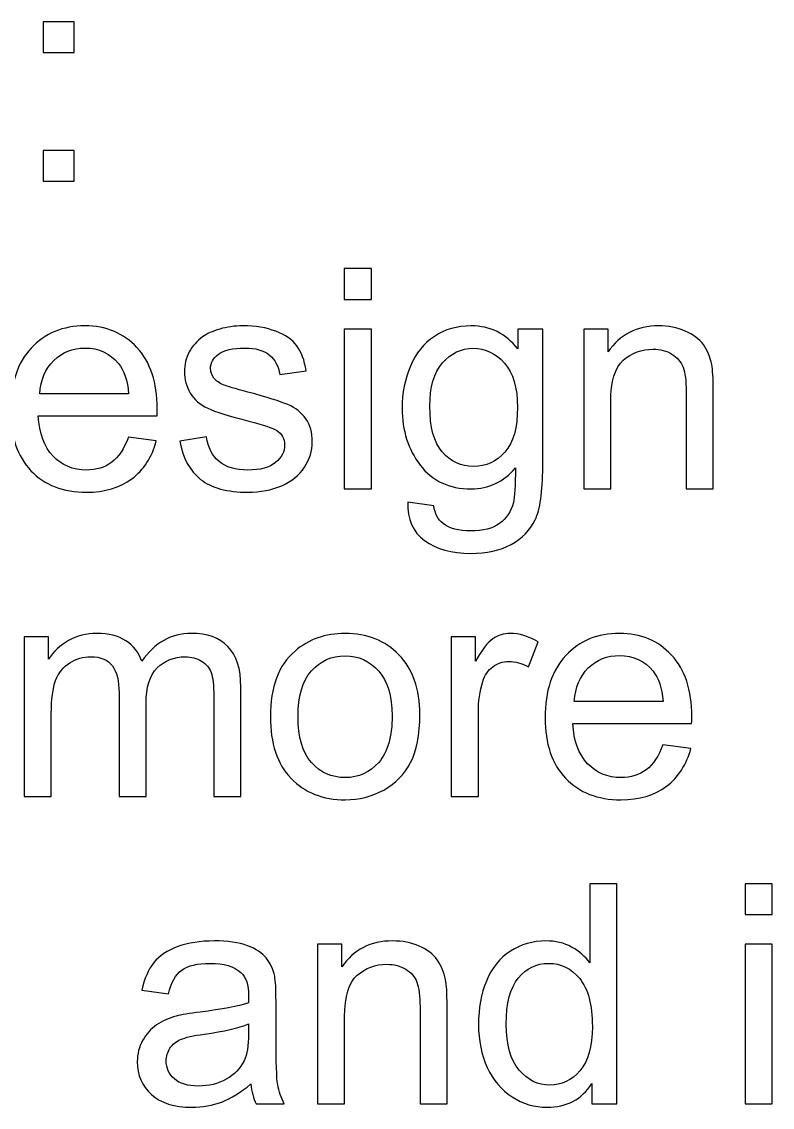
# Model space of a CAD drawing. Header units: centimetres. Extents: x -30.6 to 14.2, y -21.2 to 7.4.
# Drawn here: x -28.149 to -27.245, y 1.276 to 2.584 of the extents above; entities that cross this region are included whole.
import ezdxf

# ---------------------------------------------------------------- set-up
doc = ezdxf.new("R2010")
doc.units = ezdxf.units.CM
doc.header["$MEASUREMENT"] = 0
doc.layers.add('Layer 1', color=7, linetype='Continuous')

msp = doc.modelspace()

# ---------------------------------------------------------------- linework, layer by layer
at = {"layer": 'Layer 1'}
for points, knots in [([(-28.1232, 2.5469), (-28.1232, 2.5469), (-28.1232, 2.58394), (-28.1232, 2.58394), (-28.1232, 2.58394), (-28.1232, 2.58394), (-28.08616, 2.58394), (-28.08616, 2.58394), (-28.08616, 2.58394), (-28.08616, 2.58394), (-28.08616, 2.5469), (-28.08616, 2.5469), (-28.08616, 2.5469), (-28.08616, 2.5469), (-28.1232, 2.5469), (-28.1232, 2.5469)], [0, 0, 0, 0, 0.2, 0.2, 0.2, 0.2, 0.4, 0.4, 0.4, 0.4, 0.6, 0.6, 0.6, 0.6, 1, 1, 1, 1]), ([(-28.1232, 2.39169), (-28.1232, 2.39169), (-28.1232, 2.42873), (-28.1232, 2.42873), (-28.1232, 2.42873), (-28.1232, 2.42873), (-28.08616, 2.42873), (-28.08616, 2.42873), (-28.08616, 2.42873), (-28.08616, 2.42873), (-28.08616, 2.39169), (-28.08616, 2.39169), (-28.08616, 2.39169), (-28.08616, 2.39169), (-28.1232, 2.39169), (-28.1232, 2.39169)], [0, 0, 0, 0, 0.2, 0.2, 0.2, 0.2, 0.4, 0.4, 0.4, 0.4, 0.6, 0.6, 0.6, 0.6, 1, 1, 1, 1]), ([(-27.76063, 2.24945), (-27.76063, 2.24945), (-27.76063, 2.28649), (-27.76063, 2.28649), (-27.76063, 2.28649), (-27.76063, 2.28649), (-27.72804, 2.28649), (-27.72804, 2.28649), (-27.72804, 2.28649), (-27.72804, 2.28649), (-27.72804, 2.24945), (-27.72804, 2.24945), (-27.72804, 2.24945), (-27.72804, 2.24945), (-27.76063, 2.24945), (-27.76063, 2.24945)], [0, 0, 0, 0, 0.2, 0.2, 0.2, 0.2, 0.4, 0.4, 0.4, 0.4, 0.6, 0.6, 0.6, 0.6, 1, 1, 1, 1]), ([(-28.02073, 2.0835), (-28.02073, 2.0835), (-27.98703, 2.07906), (-27.98703, 2.07906), (-27.98703, 2.07906), (-27.99227, 2.05948), (-28.00209, 2.04424), (-28.01641, 2.03343), (-28.01641, 2.03343), (-28.03073, 2.02263), (-28.04901, 2.0172), (-28.0713, 2.0172), (-28.0713, 2.0172), (-28.09932, 2.0172), (-28.12155, 2.02584), (-28.13797, 2.04312), (-28.13797, 2.04312), (-28.15439, 2.06035), (-28.1626, 2.08461), (-28.1626, 2.11579), (-28.1626, 2.11579), (-28.1626, 2.14802), (-28.15433, 2.17308), (-28.13772, 2.19086), (-28.13772, 2.19086), (-28.12112, 2.2087), (-28.09957, 2.21759), (-28.07309, 2.21759), (-28.07309, 2.21759), (-28.04747, 2.21759), (-28.02654, 2.20889), (-28.0103, 2.19142), (-28.0103, 2.19142), (-27.99406, 2.17394), (-27.98591, 2.14937), (-27.98591, 2.1177), (-27.98591, 2.1177), (-27.98591, 2.11579), (-27.98598, 2.11289), (-27.9861, 2.10906), (-27.9861, 2.10906), (-27.9861, 2.10906), (-28.12927, 2.10906), (-28.12927, 2.10906), (-28.12927, 2.10906), (-28.12803, 2.08801), (-28.12211, 2.07183), (-28.11136, 2.06066), (-28.11136, 2.06066), (-28.10068, 2.04948), (-28.08729, 2.04387), (-28.0713, 2.04387), (-28.0713, 2.04387), (-28.05938, 2.04387), (-28.04919, 2.04701), (-28.0408, 2.05331), (-28.0408, 2.05331), (-28.03234, 2.05961), (-28.02567, 2.06967), (-28.02073, 2.0835)], [0, 0, 0, 0, 0.0625, 0.0625, 0.0625, 0.0625, 0.125, 0.125, 0.125, 0.125, 0.1875, 0.1875, 0.1875, 0.1875, 0.25, 0.25, 0.25, 0.25, 0.3125, 0.3125, 0.3125, 0.3125, 0.375, 0.375, 0.375, 0.375, 0.4375, 0.4375, 0.4375, 0.4375, 0.5, 0.5, 0.5, 0.5, 0.5625, 0.5625, 0.5625, 0.5625, 0.625, 0.625, 0.625, 0.625, 0.6875, 0.6875, 0.6875, 0.6875, 0.75, 0.75, 0.75, 0.75, 0.8125, 0.8125, 0.8125, 0.8125, 0.875, 0.875, 0.875, 0.875, 1, 1, 1, 1]), ([(-27.95881, 2.07869), (-27.95881, 2.07869), (-27.92658, 2.08387), (-27.92658, 2.08387), (-27.92658, 2.08387), (-27.92479, 2.07097), (-27.91973, 2.06109), (-27.91145, 2.05418), (-27.91145, 2.05418), (-27.90318, 2.04732), (-27.89158, 2.04387), (-27.87676, 2.04387), (-27.87676, 2.04387), (-27.86176, 2.04387), (-27.85064, 2.04689), (-27.84336, 2.053), (-27.84336, 2.053), (-27.83614, 2.05905), (-27.83249, 2.06621), (-27.83249, 2.07443), (-27.83249, 2.07443), (-27.83249, 2.08177), (-27.83577, 2.08758), (-27.84225, 2.09177), (-27.84225, 2.09177), (-27.84682, 2.09467), (-27.85793, 2.09832), (-27.87559, 2.10282), (-27.87559, 2.10282), (-27.89942, 2.10881), (-27.9159, 2.114), (-27.92516, 2.11838), (-27.92516, 2.11838), (-27.93436, 2.12283), (-27.94134, 2.12888), (-27.94609, 2.13666), (-27.94609, 2.13666), (-27.95084, 2.14437), (-27.95325, 2.15295), (-27.95325, 2.16234), (-27.95325, 2.16234), (-27.95325, 2.17092), (-27.95128, 2.17882), (-27.94739, 2.18611), (-27.94739, 2.18611), (-27.94343, 2.19339), (-27.93813, 2.19944), (-27.9314, 2.20426), (-27.9314, 2.20426), (-27.92633, 2.20796), (-27.91942, 2.21111), (-27.91071, 2.2137), (-27.91071, 2.2137), (-27.90195, 2.2163), (-27.89263, 2.21759), (-27.88262, 2.21759), (-27.88262, 2.21759), (-27.86756, 2.21759), (-27.85435, 2.21543), (-27.84299, 2.21105), (-27.84299, 2.21105), (-27.83157, 2.20673), (-27.82317, 2.2008), (-27.81774, 2.19339), (-27.81774, 2.19339), (-27.81237, 2.18592), (-27.8086, 2.17598), (-27.80656, 2.16351), (-27.80656, 2.16351), (-27.80656, 2.16351), (-27.83842, 2.15907), (-27.83842, 2.15907), (-27.83842, 2.15907), (-27.83984, 2.16907), (-27.84404, 2.17691), (-27.85095, 2.18253), (-27.85095, 2.18253), (-27.85787, 2.18814), (-27.86762, 2.19092), (-27.88028, 2.19092), (-27.88028, 2.19092), (-27.89516, 2.19092), (-27.90584, 2.18845), (-27.9122, 2.18351), (-27.9122, 2.18351), (-27.91855, 2.17858), (-27.92176, 2.17277), (-27.92176, 2.16617), (-27.92176, 2.16617), (-27.92176, 2.16197), (-27.92047, 2.15814), (-27.91781, 2.15474), (-27.91781, 2.15474), (-27.91516, 2.15129), (-27.91102, 2.14839), (-27.90534, 2.1461), (-27.90534, 2.1461), (-27.90207, 2.14487), (-27.89256, 2.14209), (-27.87664, 2.13777), (-27.87664, 2.13777), (-27.85367, 2.13166), (-27.83762, 2.12659), (-27.82848, 2.1227), (-27.82848, 2.1227), (-27.81934, 2.11881), (-27.81218, 2.11307), (-27.807, 2.10566), (-27.807, 2.10566), (-27.80175, 2.09819), (-27.79916, 2.08893), (-27.79916, 2.07782), (-27.79916, 2.07782), (-27.79916, 2.06702), (-27.8023, 2.05683), (-27.80866, 2.04726), (-27.80866, 2.04726), (-27.81502, 2.03769), (-27.82416, 2.03028), (-27.83607, 2.02504), (-27.83607, 2.02504), (-27.84805, 2.01979), (-27.86157, 2.0172), (-27.87664, 2.0172), (-27.87664, 2.0172), (-27.90158, 2.0172), (-27.92065, 2.02238), (-27.93374, 2.03269), (-27.93374, 2.03269), (-27.94683, 2.04306), (-27.95516, 2.05837), (-27.95881, 2.07869)], [0, 0, 0, 0, 0.0294118, 0.0294118, 0.0294118, 0.0294118, 0.0588235, 0.0588235, 0.0588235, 0.0588235, 0.0882353, 0.0882353, 0.0882353, 0.0882353, 0.1176471, 0.1176471, 0.1176471, 0.1176471, 0.1470588, 0.1470588, 0.1470588, 0.1470588, 0.1764706, 0.1764706, 0.1764706, 0.1764706, 0.2058824, 0.2058824, 0.2058824, 0.2058824, 0.2352941, 0.2352941, 0.2352941, 0.2352941, 0.2647059, 0.2647059, 0.2647059, 0.2647059, 0.2941176, 0.2941176, 0.2941176, 0.2941176, 0.3235294, 0.3235294, 0.3235294, 0.3235294, 0.3529412, 0.3529412, 0.3529412, 0.3529412, 0.3823529, 0.3823529, 0.3823529, 0.3823529, 0.4117647, 0.4117647, 0.4117647, 0.4117647, 0.4411765, 0.4411765, 0.4411765, 0.4411765, 0.4705882, 0.4705882, 0.4705882, 0.4705882, 0.5, 0.5, 0.5, 0.5, 0.5294118, 0.5294118, 0.5294118, 0.5294118, 0.5588235, 0.5588235, 0.5588235, 0.5588235, 0.5882353, 0.5882353, 0.5882353, 0.5882353, 0.6176471, 0.6176471, 0.6176471, 0.6176471, 0.6470588, 0.6470588, 0.6470588, 0.6470588, 0.6764706, 0.6764706, 0.6764706, 0.6764706, 0.7058824, 0.7058824, 0.7058824, 0.7058824, 0.7352941, 0.7352941, 0.7352941, 0.7352941, 0.7647059, 0.7647059, 0.7647059, 0.7647059, 0.7941176, 0.7941176, 0.7941176, 0.7941176, 0.8235294, 0.8235294, 0.8235294, 0.8235294, 0.8529412, 0.8529412, 0.8529412, 0.8529412, 0.8823529, 0.8823529, 0.8823529, 0.8823529, 0.9117647, 0.9117647, 0.9117647, 0.9117647, 0.9411765, 0.9411765, 0.9411765, 0.9411765, 1, 1, 1, 1]), ([(-27.76063, 2.02127), (-27.76063, 2.02127), (-27.76063, 2.21352), (-27.76063, 2.21352), (-27.76063, 2.21352), (-27.76063, 2.21352), (-27.72804, 2.21352), (-27.72804, 2.21352), (-27.72804, 2.21352), (-27.72804, 2.21352), (-27.72804, 2.02127), (-27.72804, 2.02127), (-27.72804, 2.02127), (-27.72804, 2.02127), (-27.76063, 2.02127), (-27.76063, 2.02127)], [0, 0, 0, 0, 0.2, 0.2, 0.2, 0.2, 0.4, 0.4, 0.4, 0.4, 0.6, 0.6, 0.6, 0.6, 1, 1, 1, 1]), ([(-27.68433, 2.00534), (-27.68433, 2.00534), (-27.65285, 2.0009), (-27.65285, 2.0009), (-27.65285, 2.0009), (-27.65155, 1.99114), (-27.64784, 1.98404), (-27.64179, 1.97954), (-27.64179, 1.97954), (-27.63371, 1.97355), (-27.62266, 1.97052), (-27.60864, 1.97052), (-27.60864, 1.97052), (-27.59358, 1.97052), (-27.58191, 1.97355), (-27.5737, 1.97954), (-27.5737, 1.97954), (-27.56549, 1.98552), (-27.55993, 1.99398), (-27.55703, 2.00479), (-27.55703, 2.00479), (-27.55536, 2.01139), (-27.55456, 2.02528), (-27.55468, 2.04646), (-27.55468, 2.04646), (-27.56894, 2.02967), (-27.58666, 2.02127), (-27.6079, 2.02127), (-27.6079, 2.02127), (-27.63432, 2.02127), (-27.65482, 2.03078), (-27.66927, 2.04985), (-27.66927, 2.04985), (-27.68378, 2.06887), (-27.691, 2.09171), (-27.691, 2.11832), (-27.691, 2.11832), (-27.691, 2.13666), (-27.68766, 2.15357), (-27.68106, 2.16907), (-27.68106, 2.16907), (-27.67445, 2.18456), (-27.66482, 2.19648), (-27.65223, 2.20494), (-27.65223, 2.20494), (-27.63963, 2.21339), (-27.62482, 2.21759), (-27.60778, 2.21759), (-27.60778, 2.21759), (-27.58512, 2.21759), (-27.56641, 2.20833), (-27.55172, 2.18981), (-27.55172, 2.18981), (-27.55172, 2.18981), (-27.55172, 2.21352), (-27.55172, 2.21352), (-27.55172, 2.21352), (-27.55172, 2.21352), (-27.52172, 2.21352), (-27.52172, 2.21352), (-27.52172, 2.21352), (-27.52172, 2.21352), (-27.52172, 2.04751), (-27.52172, 2.04751), (-27.52172, 2.04751), (-27.52172, 2.01757), (-27.52474, 1.99639), (-27.53085, 1.98392), (-27.53085, 1.98392), (-27.5369, 1.97145), (-27.5466, 1.96157), (-27.55975, 1.95435), (-27.55975, 1.95435), (-27.57296, 1.94712), (-27.58919, 1.94348), (-27.60846, 1.94348), (-27.60846, 1.94348), (-27.63136, 1.94348), (-27.64982, 1.94861), (-27.6639, 1.95892), (-27.6639, 1.95892), (-27.67803, 1.96916), (-27.68482, 1.98466), (-27.68433, 2.00534)], [0, 0, 0, 0, 0.0454545, 0.0454545, 0.0454545, 0.0454545, 0.0909091, 0.0909091, 0.0909091, 0.0909091, 0.1363636, 0.1363636, 0.1363636, 0.1363636, 0.1818182, 0.1818182, 0.1818182, 0.1818182, 0.2272727, 0.2272727, 0.2272727, 0.2272727, 0.2727273, 0.2727273, 0.2727273, 0.2727273, 0.3181818, 0.3181818, 0.3181818, 0.3181818, 0.3636364, 0.3636364, 0.3636364, 0.3636364, 0.4090909, 0.4090909, 0.4090909, 0.4090909, 0.4545455, 0.4545455, 0.4545455, 0.4545455, 0.5, 0.5, 0.5, 0.5, 0.5454545, 0.5454545, 0.5454545, 0.5454545, 0.5909091, 0.5909091, 0.5909091, 0.5909091, 0.6363636, 0.6363636, 0.6363636, 0.6363636, 0.6818182, 0.6818182, 0.6818182, 0.6818182, 0.7272727, 0.7272727, 0.7272727, 0.7272727, 0.7727273, 0.7727273, 0.7727273, 0.7727273, 0.8181818, 0.8181818, 0.8181818, 0.8181818, 0.8636364, 0.8636364, 0.8636364, 0.8636364, 0.9090909, 0.9090909, 0.9090909, 0.9090909, 1, 1, 1, 1]), ([(-27.47232, 2.02127), (-27.47232, 2.02127), (-27.47232, 2.21352), (-27.47232, 2.21352), (-27.47232, 2.21352), (-27.47232, 2.21352), (-27.44306, 2.21352), (-27.44306, 2.21352), (-27.44306, 2.21352), (-27.44306, 2.21352), (-27.44306, 2.18623), (-27.44306, 2.18623), (-27.44306, 2.18623), (-27.42898, 2.20716), (-27.40861, 2.21759), (-27.382, 2.21759), (-27.382, 2.21759), (-27.3704, 2.21759), (-27.35978, 2.21549), (-27.35008, 2.21136), (-27.35008, 2.21136), (-27.34039, 2.20722), (-27.33311, 2.20173), (-27.32829, 2.195), (-27.32829, 2.195), (-27.32348, 2.18827), (-27.32008, 2.18024), (-27.31817, 2.17098), (-27.31817, 2.17098), (-27.31699, 2.16493), (-27.31638, 2.15437), (-27.31638, 2.13931), (-27.31638, 2.13931), (-27.31638, 2.13931), (-27.31638, 2.02127), (-27.31638, 2.02127), (-27.31638, 2.02127), (-27.31638, 2.02127), (-27.34897, 2.02127), (-27.34897, 2.02127), (-27.34897, 2.02127), (-27.34897, 2.02127), (-27.34897, 2.13808), (-27.34897, 2.13808), (-27.34897, 2.13808), (-27.34897, 2.15135), (-27.35021, 2.16129), (-27.35274, 2.16783), (-27.35274, 2.16783), (-27.35527, 2.17438), (-27.35978, 2.17962), (-27.3662, 2.18358), (-27.3662, 2.18358), (-27.37262, 2.18747), (-27.38021, 2.18944), (-27.38885, 2.18944), (-27.38885, 2.18944), (-27.40268, 2.18944), (-27.4146, 2.18506), (-27.42466, 2.17623), (-27.42466, 2.17623), (-27.43472, 2.16746), (-27.43973, 2.15073), (-27.43973, 2.12616), (-27.43973, 2.12616), (-27.43973, 2.12616), (-27.43973, 2.02127), (-27.43973, 2.02127), (-27.43973, 2.02127), (-27.43973, 2.02127), (-27.47232, 2.02127), (-27.47232, 2.02127)], [0, 0, 0, 0, 0.0526316, 0.0526316, 0.0526316, 0.0526316, 0.1052632, 0.1052632, 0.1052632, 0.1052632, 0.1578947, 0.1578947, 0.1578947, 0.1578947, 0.2105263, 0.2105263, 0.2105263, 0.2105263, 0.2631579, 0.2631579, 0.2631579, 0.2631579, 0.3157895, 0.3157895, 0.3157895, 0.3157895, 0.3684211, 0.3684211, 0.3684211, 0.3684211, 0.4210526, 0.4210526, 0.4210526, 0.4210526, 0.4736842, 0.4736842, 0.4736842, 0.4736842, 0.5263158, 0.5263158, 0.5263158, 0.5263158, 0.5789474, 0.5789474, 0.5789474, 0.5789474, 0.6315789, 0.6315789, 0.6315789, 0.6315789, 0.6842105, 0.6842105, 0.6842105, 0.6842105, 0.7368421, 0.7368421, 0.7368421, 0.7368421, 0.7894737, 0.7894737, 0.7894737, 0.7894737, 0.8421053, 0.8421053, 0.8421053, 0.8421053, 0.8947368, 0.8947368, 0.8947368, 0.8947368, 1, 1, 1, 1]), ([(-28.12741, 2.13573), (-28.12741, 2.13573), (-28.02036, 2.13573), (-28.02036, 2.13573), (-28.02036, 2.13573), (-28.02178, 2.1519), (-28.02592, 2.16401), (-28.03265, 2.17209), (-28.03265, 2.17209), (-28.04296, 2.18463), (-28.05642, 2.19092), (-28.0729, 2.19092), (-28.0729, 2.19092), (-28.08784, 2.19092), (-28.10037, 2.18592), (-28.11056, 2.17592), (-28.11056, 2.17592), (-28.12069, 2.16592), (-28.1263, 2.15252), (-28.12741, 2.13573)], [0, 0, 0, 0, 0.1666667, 0.1666667, 0.1666667, 0.1666667, 0.3333333, 0.3333333, 0.3333333, 0.3333333, 0.5, 0.5, 0.5, 0.5, 0.6666667, 0.6666667, 0.6666667, 0.6666667, 1, 1, 1, 1]), ([(-27.65766, 2.12067), (-27.65766, 2.09554), (-27.65266, 2.0772), (-27.64266, 2.06566), (-27.64266, 2.06566), (-27.6326, 2.05411), (-27.62006, 2.04831), (-27.605, 2.04831), (-27.605, 2.04831), (-27.59, 2.04831), (-27.57746, 2.05405), (-27.56728, 2.06554), (-27.56728, 2.06554), (-27.55715, 2.07702), (-27.55209, 2.09505), (-27.55209, 2.11962), (-27.55209, 2.11962), (-27.55209, 2.14308), (-27.55734, 2.16079), (-27.56777, 2.17271), (-27.56777, 2.17271), (-27.57821, 2.18463), (-27.5908, 2.19055), (-27.60549, 2.19055), (-27.60549, 2.19055), (-27.62, 2.19055), (-27.63229, 2.18469), (-27.64247, 2.17296), (-27.64247, 2.17296), (-27.6526, 2.16123), (-27.65766, 2.14382), (-27.65766, 2.12067)], [0, 0, 0, 0, 0.1111111, 0.1111111, 0.1111111, 0.1111111, 0.2222222, 0.2222222, 0.2222222, 0.2222222, 0.3333333, 0.3333333, 0.3333333, 0.3333333, 0.4444444, 0.4444444, 0.4444444, 0.4444444, 0.5555556, 0.5555556, 0.5555556, 0.5555556, 0.6666667, 0.6666667, 0.6666667, 0.6666667, 0.7777778, 0.7777778, 0.7777778, 0.7777778, 1, 1, 1, 1]), ([(-28.14605, 1.65085), (-28.14605, 1.65085), (-28.14605, 1.8431), (-28.14605, 1.8431), (-28.14605, 1.8431), (-28.14605, 1.8431), (-28.11679, 1.8431), (-28.11679, 1.8431), (-28.11679, 1.8431), (-28.11679, 1.8431), (-28.11679, 1.81593), (-28.11679, 1.81593), (-28.11679, 1.81593), (-28.1108, 1.82532), (-28.10277, 1.83291), (-28.09277, 1.83859), (-28.09277, 1.83859), (-28.08277, 1.84433), (-28.07141, 1.84717), (-28.05863, 1.84717), (-28.05863, 1.84717), (-28.04443, 1.84717), (-28.03277, 1.84421), (-28.02369, 1.83834), (-28.02369, 1.83834), (-28.01461, 1.83242), (-28.00819, 1.82421), (-28.00449, 1.81359), (-28.00449, 1.81359), (-27.98918, 1.836), (-27.96936, 1.84717), (-27.94491, 1.84717), (-27.94491, 1.84717), (-27.92578, 1.84717), (-27.91102, 1.84192), (-27.90077, 1.83137), (-27.90077, 1.83137), (-27.89046, 1.82081), (-27.88528, 1.80457), (-27.88528, 1.78266), (-27.88528, 1.78266), (-27.88528, 1.78266), (-27.88528, 1.65085), (-27.88528, 1.65085), (-27.88528, 1.65085), (-27.88528, 1.65085), (-27.91787, 1.65085), (-27.91787, 1.65085), (-27.91787, 1.65085), (-27.91787, 1.65085), (-27.91787, 1.77185), (-27.91787, 1.77185), (-27.91787, 1.77185), (-27.91787, 1.78482), (-27.91898, 1.7942), (-27.92108, 1.79994), (-27.92108, 1.79994), (-27.92318, 1.80569), (-27.92701, 1.81025), (-27.93263, 1.81377), (-27.93263, 1.81377), (-27.93818, 1.81729), (-27.94473, 1.81902), (-27.9522, 1.81902), (-27.9522, 1.81902), (-27.96578, 1.81902), (-27.97702, 1.81451), (-27.98597, 1.80556), (-27.98597, 1.80556), (-27.99492, 1.79655), (-27.99937, 1.78216), (-27.99937, 1.76241), (-27.99937, 1.76241), (-27.99937, 1.76241), (-27.99937, 1.65085), (-27.99937, 1.65085), (-27.99937, 1.65085), (-27.99937, 1.65085), (-28.03196, 1.65085), (-28.03196, 1.65085), (-28.03196, 1.65085), (-28.03196, 1.65085), (-28.03196, 1.77562), (-28.03196, 1.77562), (-28.03196, 1.77562), (-28.03196, 1.79007), (-28.03462, 1.80093), (-28.03993, 1.80816), (-28.03993, 1.80816), (-28.04524, 1.81538), (-28.05394, 1.81902), (-28.06598, 1.81902), (-28.06598, 1.81902), (-28.07512, 1.81902), (-28.08357, 1.81661), (-28.09135, 1.8118), (-28.09135, 1.8118), (-28.09913, 1.80698), (-28.10475, 1.79994), (-28.10827, 1.79062), (-28.10827, 1.79062), (-28.11173, 1.78136), (-28.11346, 1.76796), (-28.11346, 1.75049), (-28.11346, 1.75049), (-28.11346, 1.75049), (-28.11346, 1.65085), (-28.11346, 1.65085), (-28.11346, 1.65085), (-28.11346, 1.65085), (-28.14605, 1.65085), (-28.14605, 1.65085)], [0, 0, 0, 0, 0.0344828, 0.0344828, 0.0344828, 0.0344828, 0.0689655, 0.0689655, 0.0689655, 0.0689655, 0.1034483, 0.1034483, 0.1034483, 0.1034483, 0.137931, 0.137931, 0.137931, 0.137931, 0.1724138, 0.1724138, 0.1724138, 0.1724138, 0.2068966, 0.2068966, 0.2068966, 0.2068966, 0.2413793, 0.2413793, 0.2413793, 0.2413793, 0.2758621, 0.2758621, 0.2758621, 0.2758621, 0.3103448, 0.3103448, 0.3103448, 0.3103448, 0.3448276, 0.3448276, 0.3448276, 0.3448276, 0.3793103, 0.3793103, 0.3793103, 0.3793103, 0.4137931, 0.4137931, 0.4137931, 0.4137931, 0.4482759, 0.4482759, 0.4482759, 0.4482759, 0.4827586, 0.4827586, 0.4827586, 0.4827586, 0.5172414, 0.5172414, 0.5172414, 0.5172414, 0.5517241, 0.5517241, 0.5517241, 0.5517241, 0.5862069, 0.5862069, 0.5862069, 0.5862069, 0.6206897, 0.6206897, 0.6206897, 0.6206897, 0.6551724, 0.6551724, 0.6551724, 0.6551724, 0.6896552, 0.6896552, 0.6896552, 0.6896552, 0.7241379, 0.7241379, 0.7241379, 0.7241379, 0.7586207, 0.7586207, 0.7586207, 0.7586207, 0.7931034, 0.7931034, 0.7931034, 0.7931034, 0.8275862, 0.8275862, 0.8275862, 0.8275862, 0.862069, 0.862069, 0.862069, 0.862069, 0.8965517, 0.8965517, 0.8965517, 0.8965517, 0.9310345, 0.9310345, 0.9310345, 0.9310345, 1, 1, 1, 1]), ([(-27.84972, 1.74697), (-27.84972, 1.78247), (-27.83984, 1.80877), (-27.82002, 1.82587), (-27.82002, 1.82587), (-27.80354, 1.84007), (-27.78335, 1.84717), (-27.75958, 1.84717), (-27.75958, 1.84717), (-27.73322, 1.84717), (-27.71161, 1.83853), (-27.69482, 1.82124), (-27.69482, 1.82124), (-27.67809, 1.80402), (-27.66969, 1.78013), (-27.66969, 1.74969), (-27.66969, 1.74969), (-27.66969, 1.725), (-27.6734, 1.70561), (-27.6808, 1.69147), (-27.6808, 1.69147), (-27.68821, 1.67734), (-27.69902, 1.66635), (-27.71322, 1.65851), (-27.71322, 1.65851), (-27.72735, 1.65066), (-27.74285, 1.64678), (-27.75958, 1.64678), (-27.75958, 1.64678), (-27.7865, 1.64678), (-27.80823, 1.65536), (-27.82484, 1.67258), (-27.82484, 1.67258), (-27.84144, 1.68981), (-27.84972, 1.71462), (-27.84972, 1.74697)], [0, 0, 0, 0, 0.1, 0.1, 0.1, 0.1, 0.2, 0.2, 0.2, 0.2, 0.3, 0.3, 0.3, 0.3, 0.4, 0.4, 0.4, 0.4, 0.5, 0.5, 0.5, 0.5, 0.6, 0.6, 0.6, 0.6, 0.7, 0.7, 0.7, 0.7, 0.8, 0.8, 0.8, 0.8, 1, 1, 1, 1]), ([(-27.63184, 1.65085), (-27.63184, 1.65085), (-27.63184, 1.8431), (-27.63184, 1.8431), (-27.63184, 1.8431), (-27.63184, 1.8431), (-27.60258, 1.8431), (-27.60258, 1.8431), (-27.60258, 1.8431), (-27.60258, 1.8431), (-27.60258, 1.81365), (-27.60258, 1.81365), (-27.60258, 1.81365), (-27.59511, 1.82729), (-27.58819, 1.83631), (-27.58184, 1.84063), (-27.58184, 1.84063), (-27.57548, 1.84501), (-27.5685, 1.84717), (-27.56091, 1.84717), (-27.56091, 1.84717), (-27.54992, 1.84717), (-27.53874, 1.84372), (-27.52738, 1.83686), (-27.52738, 1.83686), (-27.52738, 1.83686), (-27.53899, 1.8068), (-27.53899, 1.8068), (-27.53899, 1.8068), (-27.54689, 1.81124), (-27.5548, 1.81346), (-27.5627, 1.81346), (-27.5627, 1.81346), (-27.5698, 1.81346), (-27.57616, 1.8113), (-27.58177, 1.80704), (-27.58177, 1.80704), (-27.58739, 1.80278), (-27.59141, 1.79686), (-27.59381, 1.78926), (-27.59381, 1.78926), (-27.59746, 1.77772), (-27.59925, 1.76506), (-27.59925, 1.7513), (-27.59925, 1.7513), (-27.59925, 1.7513), (-27.59925, 1.65085), (-27.59925, 1.65085), (-27.59925, 1.65085), (-27.59925, 1.65085), (-27.63184, 1.65085), (-27.63184, 1.65085)], [0, 0, 0, 0, 0.0714286, 0.0714286, 0.0714286, 0.0714286, 0.1428571, 0.1428571, 0.1428571, 0.1428571, 0.2142857, 0.2142857, 0.2142857, 0.2142857, 0.2857143, 0.2857143, 0.2857143, 0.2857143, 0.3571429, 0.3571429, 0.3571429, 0.3571429, 0.4285714, 0.4285714, 0.4285714, 0.4285714, 0.5, 0.5, 0.5, 0.5, 0.5714286, 0.5714286, 0.5714286, 0.5714286, 0.6428571, 0.6428571, 0.6428571, 0.6428571, 0.7142857, 0.7142857, 0.7142857, 0.7142857, 0.7857143, 0.7857143, 0.7857143, 0.7857143, 0.8571429, 0.8571429, 0.8571429, 0.8571429, 1, 1, 1, 1]), ([(-27.37699, 1.71308), (-27.37699, 1.71308), (-27.34329, 1.70864), (-27.34329, 1.70864), (-27.34329, 1.70864), (-27.34853, 1.68906), (-27.35835, 1.67382), (-27.37267, 1.66301), (-27.37267, 1.66301), (-27.38699, 1.65221), (-27.40527, 1.64678), (-27.42756, 1.64678), (-27.42756, 1.64678), (-27.45558, 1.64678), (-27.47781, 1.65542), (-27.49423, 1.6727), (-27.49423, 1.6727), (-27.51065, 1.68993), (-27.51886, 1.71419), (-27.51886, 1.74537), (-27.51886, 1.74537), (-27.51886, 1.7776), (-27.51059, 1.80266), (-27.49398, 1.82044), (-27.49398, 1.82044), (-27.47738, 1.83828), (-27.45583, 1.84717), (-27.42935, 1.84717), (-27.42935, 1.84717), (-27.40373, 1.84717), (-27.3828, 1.83847), (-27.36656, 1.821), (-27.36656, 1.821), (-27.35032, 1.80352), (-27.34217, 1.77895), (-27.34217, 1.74728), (-27.34217, 1.74728), (-27.34217, 1.74537), (-27.34224, 1.74247), (-27.34236, 1.73864), (-27.34236, 1.73864), (-27.34236, 1.73864), (-27.48553, 1.73864), (-27.48553, 1.73864), (-27.48553, 1.73864), (-27.48429, 1.71759), (-27.47837, 1.70141), (-27.46762, 1.69024), (-27.46762, 1.69024), (-27.45694, 1.67906), (-27.44355, 1.67345), (-27.42756, 1.67345), (-27.42756, 1.67345), (-27.41564, 1.67345), (-27.40545, 1.67659), (-27.39706, 1.68289), (-27.39706, 1.68289), (-27.3886, 1.68919), (-27.38193, 1.69925), (-27.37699, 1.71308)], [0, 0, 0, 0, 0.0625, 0.0625, 0.0625, 0.0625, 0.125, 0.125, 0.125, 0.125, 0.1875, 0.1875, 0.1875, 0.1875, 0.25, 0.25, 0.25, 0.25, 0.3125, 0.3125, 0.3125, 0.3125, 0.375, 0.375, 0.375, 0.375, 0.4375, 0.4375, 0.4375, 0.4375, 0.5, 0.5, 0.5, 0.5, 0.5625, 0.5625, 0.5625, 0.5625, 0.625, 0.625, 0.625, 0.625, 0.6875, 0.6875, 0.6875, 0.6875, 0.75, 0.75, 0.75, 0.75, 0.8125, 0.8125, 0.8125, 0.8125, 0.875, 0.875, 0.875, 0.875, 1, 1, 1, 1]), ([(-27.81638, 1.74691), (-27.81638, 1.72234), (-27.81101, 1.70394), (-27.80027, 1.69178), (-27.80027, 1.69178), (-27.78946, 1.67956), (-27.77594, 1.67345), (-27.75958, 1.67345), (-27.75958, 1.67345), (-27.74341, 1.67345), (-27.72995, 1.67956), (-27.71914, 1.69184), (-27.71914, 1.69184), (-27.7084, 1.70413), (-27.70303, 1.72283), (-27.70303, 1.74796), (-27.70303, 1.74796), (-27.70303, 1.77167), (-27.70846, 1.78963), (-27.71927, 1.8018), (-27.71927, 1.8018), (-27.73007, 1.81402), (-27.74353, 1.82013), (-27.75958, 1.82013), (-27.75958, 1.82013), (-27.77594, 1.82013), (-27.78946, 1.81408), (-27.80027, 1.80192), (-27.80027, 1.80192), (-27.81101, 1.78976), (-27.81638, 1.77142), (-27.81638, 1.74691)], [0, 0, 0, 0, 0.1111111, 0.1111111, 0.1111111, 0.1111111, 0.2222222, 0.2222222, 0.2222222, 0.2222222, 0.3333333, 0.3333333, 0.3333333, 0.3333333, 0.4444444, 0.4444444, 0.4444444, 0.4444444, 0.5555556, 0.5555556, 0.5555556, 0.5555556, 0.6666667, 0.6666667, 0.6666667, 0.6666667, 0.7777778, 0.7777778, 0.7777778, 0.7777778, 1, 1, 1, 1]), ([(-27.48367, 1.76531), (-27.48367, 1.76531), (-27.37662, 1.76531), (-27.37662, 1.76531), (-27.37662, 1.76531), (-27.37804, 1.78148), (-27.38218, 1.79359), (-27.38891, 1.80167), (-27.38891, 1.80167), (-27.39922, 1.81421), (-27.41268, 1.8205), (-27.42916, 1.8205), (-27.42916, 1.8205), (-27.4441, 1.8205), (-27.45663, 1.8155), (-27.46682, 1.8055), (-27.46682, 1.8055), (-27.47695, 1.7955), (-27.48256, 1.7821), (-27.48367, 1.76531)], [0, 0, 0, 0, 0.1666667, 0.1666667, 0.1666667, 0.1666667, 0.3333333, 0.3333333, 0.3333333, 0.3333333, 0.5, 0.5, 0.5, 0.5, 0.6666667, 0.6666667, 0.6666667, 0.6666667, 1, 1, 1, 1]), ([(-27.46271, 1.28043), (-27.46271, 1.28043), (-27.46271, 1.30482), (-27.46271, 1.30482), (-27.46271, 1.30482), (-27.47487, 1.28586), (-27.49278, 1.27636), (-27.51642, 1.27636), (-27.51642, 1.27636), (-27.53173, 1.27636), (-27.54581, 1.28055), (-27.55859, 1.28901), (-27.55859, 1.28901), (-27.57143, 1.29741), (-27.58137, 1.3092), (-27.58847, 1.32426), (-27.58847, 1.32426), (-27.59551, 1.33939), (-27.59903, 1.35674), (-27.59903, 1.37637), (-27.59903, 1.37637), (-27.59903, 1.39551), (-27.59582, 1.41286), (-27.58946, 1.42847), (-27.58946, 1.42847), (-27.58304, 1.44403), (-27.57347, 1.45601), (-27.56069, 1.46428), (-27.56069, 1.46428), (-27.54797, 1.47262), (-27.53365, 1.47675), (-27.5179, 1.47675), (-27.5179, 1.47675), (-27.5063, 1.47675), (-27.49599, 1.47428), (-27.48697, 1.46941), (-27.48697, 1.46941), (-27.47796, 1.46453), (-27.47061, 1.45811), (-27.46493, 1.45027), (-27.46493, 1.45027), (-27.46493, 1.45027), (-27.46493, 1.54565), (-27.46493, 1.54565), (-27.46493, 1.54565), (-27.46493, 1.54565), (-27.43234, 1.54565), (-27.43234, 1.54565), (-27.43234, 1.54565), (-27.43234, 1.54565), (-27.43234, 1.28043), (-27.43234, 1.28043), (-27.43234, 1.28043), (-27.43234, 1.28043), (-27.46271, 1.28043), (-27.46271, 1.28043)], [0, 0, 0, 0, 0.0666667, 0.0666667, 0.0666667, 0.0666667, 0.1333333, 0.1333333, 0.1333333, 0.1333333, 0.2, 0.2, 0.2, 0.2, 0.2666667, 0.2666667, 0.2666667, 0.2666667, 0.3333333, 0.3333333, 0.3333333, 0.3333333, 0.4, 0.4, 0.4, 0.4, 0.4666667, 0.4666667, 0.4666667, 0.4666667, 0.5333333, 0.5333333, 0.5333333, 0.5333333, 0.6, 0.6, 0.6, 0.6, 0.6666667, 0.6666667, 0.6666667, 0.6666667, 0.7333333, 0.7333333, 0.7333333, 0.7333333, 0.8, 0.8, 0.8, 0.8, 0.8666667, 0.8666667, 0.8666667, 0.8666667, 1, 1, 1, 1]), ([(-27.27786, 1.50861), (-27.27786, 1.50861), (-27.27786, 1.54565), (-27.27786, 1.54565), (-27.27786, 1.54565), (-27.27786, 1.54565), (-27.24527, 1.54565), (-27.24527, 1.54565), (-27.24527, 1.54565), (-27.24527, 1.54565), (-27.24527, 1.50861), (-27.24527, 1.50861), (-27.24527, 1.50861), (-27.24527, 1.50861), (-27.27786, 1.50861), (-27.27786, 1.50861)], [0, 0, 0, 0, 0.2, 0.2, 0.2, 0.2, 0.4, 0.4, 0.4, 0.4, 0.6, 0.6, 0.6, 0.6, 1, 1, 1, 1]), ([(-27.87327, 1.30451), (-27.88537, 1.2942), (-27.89704, 1.28697), (-27.90821, 1.28271), (-27.90821, 1.28271), (-27.91939, 1.27845), (-27.93136, 1.27636), (-27.94421, 1.27636), (-27.94421, 1.27636), (-27.96532, 1.27636), (-27.98156, 1.28148), (-27.99292, 1.29179), (-27.99292, 1.29179), (-28.00428, 1.30204), (-28.00995, 1.31519), (-28.00995, 1.33118), (-28.00995, 1.33118), (-28.00995, 1.34056), (-28.00779, 1.34914), (-28.00353, 1.35692), (-28.00353, 1.35692), (-27.99921, 1.3647), (-27.99359, 1.37087), (-27.98668, 1.37557), (-27.98668, 1.37557), (-27.9797, 1.38026), (-27.97193, 1.38384), (-27.96322, 1.38625), (-27.96322, 1.38625), (-27.9568, 1.38791), (-27.94711, 1.38952), (-27.9342, 1.39112), (-27.9342, 1.39112), (-27.9079, 1.39421), (-27.88846, 1.39798), (-27.87605, 1.4023), (-27.87605, 1.4023), (-27.87592, 1.40674), (-27.87586, 1.40958), (-27.87586, 1.41076), (-27.87586, 1.41076), (-27.87586, 1.42397), (-27.87895, 1.43329), (-27.88512, 1.43872), (-27.88512, 1.43872), (-27.89346, 1.44607), (-27.90587, 1.44971), (-27.92229, 1.44971), (-27.92229, 1.44971), (-27.93766, 1.44971), (-27.94902, 1.447), (-27.95631, 1.44162), (-27.95631, 1.44162), (-27.96365, 1.43625), (-27.96902, 1.42675), (-27.97254, 1.41304), (-27.97254, 1.41304), (-27.97254, 1.41304), (-28.0044, 1.41749), (-28.0044, 1.41749), (-28.0044, 1.41749), (-28.0015, 1.43113), (-27.99674, 1.44218), (-27.99008, 1.45058), (-27.99008, 1.45058), (-27.98341, 1.45897), (-27.97378, 1.46539), (-27.96118, 1.46996), (-27.96118, 1.46996), (-27.94865, 1.47447), (-27.93402, 1.47675), (-27.91747, 1.47675), (-27.91747, 1.47675), (-27.90105, 1.47675), (-27.88765, 1.47484), (-27.87734, 1.47095), (-27.87734, 1.47095), (-27.8671, 1.46706), (-27.8595, 1.46224), (-27.85469, 1.45638), (-27.85469, 1.45638), (-27.84987, 1.45051), (-27.84648, 1.44311), (-27.8445, 1.43415), (-27.8445, 1.43415), (-27.84345, 1.4286), (-27.8429, 1.4186), (-27.8429, 1.40421), (-27.8429, 1.40421), (-27.8429, 1.40421), (-27.8429, 1.361), (-27.8429, 1.361), (-27.8429, 1.361), (-27.8429, 1.33081), (-27.84222, 1.31173), (-27.84086, 1.30364), (-27.84086, 1.30364), (-27.83956, 1.29556), (-27.83685, 1.28784), (-27.83289, 1.28043), (-27.83289, 1.28043), (-27.83289, 1.28043), (-27.86697, 1.28043), (-27.86697, 1.28043), (-27.86697, 1.28043), (-27.87024, 1.28728), (-27.87234, 1.29531), (-27.87327, 1.30451)], [0, 0, 0, 0, 0.0357143, 0.0357143, 0.0357143, 0.0357143, 0.0714286, 0.0714286, 0.0714286, 0.0714286, 0.1071429, 0.1071429, 0.1071429, 0.1071429, 0.1428571, 0.1428571, 0.1428571, 0.1428571, 0.1785714, 0.1785714, 0.1785714, 0.1785714, 0.2142857, 0.2142857, 0.2142857, 0.2142857, 0.25, 0.25, 0.25, 0.25, 0.2857143, 0.2857143, 0.2857143, 0.2857143, 0.3214286, 0.3214286, 0.3214286, 0.3214286, 0.3571429, 0.3571429, 0.3571429, 0.3571429, 0.3928571, 0.3928571, 0.3928571, 0.3928571, 0.4285714, 0.4285714, 0.4285714, 0.4285714, 0.4642857, 0.4642857, 0.4642857, 0.4642857, 0.5, 0.5, 0.5, 0.5, 0.5357143, 0.5357143, 0.5357143, 0.5357143, 0.5714286, 0.5714286, 0.5714286, 0.5714286, 0.6071429, 0.6071429, 0.6071429, 0.6071429, 0.6428571, 0.6428571, 0.6428571, 0.6428571, 0.6785714, 0.6785714, 0.6785714, 0.6785714, 0.7142857, 0.7142857, 0.7142857, 0.7142857, 0.75, 0.75, 0.75, 0.75, 0.7857143, 0.7857143, 0.7857143, 0.7857143, 0.8214286, 0.8214286, 0.8214286, 0.8214286, 0.8571429, 0.8571429, 0.8571429, 0.8571429, 0.8928571, 0.8928571, 0.8928571, 0.8928571, 0.9285714, 0.9285714, 0.9285714, 0.9285714, 1, 1, 1, 1]), ([(-27.79282, 1.28043), (-27.79282, 1.28043), (-27.79282, 1.47268), (-27.79282, 1.47268), (-27.79282, 1.47268), (-27.79282, 1.47268), (-27.76356, 1.47268), (-27.76356, 1.47268), (-27.76356, 1.47268), (-27.76356, 1.47268), (-27.76356, 1.44539), (-27.76356, 1.44539), (-27.76356, 1.44539), (-27.74948, 1.46632), (-27.72911, 1.47675), (-27.7025, 1.47675), (-27.7025, 1.47675), (-27.6909, 1.47675), (-27.68028, 1.47465), (-27.67058, 1.47052), (-27.67058, 1.47052), (-27.66089, 1.46638), (-27.65361, 1.46089), (-27.64879, 1.45416), (-27.64879, 1.45416), (-27.64398, 1.44743), (-27.64058, 1.4394), (-27.63867, 1.43014), (-27.63867, 1.43014), (-27.63749, 1.42409), (-27.63688, 1.41353), (-27.63688, 1.39847), (-27.63688, 1.39847), (-27.63688, 1.39847), (-27.63688, 1.28043), (-27.63688, 1.28043), (-27.63688, 1.28043), (-27.63688, 1.28043), (-27.66947, 1.28043), (-27.66947, 1.28043), (-27.66947, 1.28043), (-27.66947, 1.28043), (-27.66947, 1.39724), (-27.66947, 1.39724), (-27.66947, 1.39724), (-27.66947, 1.41051), (-27.67071, 1.42045), (-27.67324, 1.42699), (-27.67324, 1.42699), (-27.67577, 1.43354), (-27.68028, 1.43878), (-27.6867, 1.44274), (-27.6867, 1.44274), (-27.69312, 1.44663), (-27.70071, 1.4486), (-27.70935, 1.4486), (-27.70935, 1.4486), (-27.72318, 1.4486), (-27.7351, 1.44422), (-27.74516, 1.43539), (-27.74516, 1.43539), (-27.75522, 1.42662), (-27.76023, 1.40989), (-27.76023, 1.38532), (-27.76023, 1.38532), (-27.76023, 1.38532), (-27.76023, 1.28043), (-27.76023, 1.28043), (-27.76023, 1.28043), (-27.76023, 1.28043), (-27.79282, 1.28043), (-27.79282, 1.28043)], [0, 0, 0, 0, 0.0526316, 0.0526316, 0.0526316, 0.0526316, 0.1052632, 0.1052632, 0.1052632, 0.1052632, 0.1578947, 0.1578947, 0.1578947, 0.1578947, 0.2105263, 0.2105263, 0.2105263, 0.2105263, 0.2631579, 0.2631579, 0.2631579, 0.2631579, 0.3157895, 0.3157895, 0.3157895, 0.3157895, 0.3684211, 0.3684211, 0.3684211, 0.3684211, 0.4210526, 0.4210526, 0.4210526, 0.4210526, 0.4736842, 0.4736842, 0.4736842, 0.4736842, 0.5263158, 0.5263158, 0.5263158, 0.5263158, 0.5789474, 0.5789474, 0.5789474, 0.5789474, 0.6315789, 0.6315789, 0.6315789, 0.6315789, 0.6842105, 0.6842105, 0.6842105, 0.6842105, 0.7368421, 0.7368421, 0.7368421, 0.7368421, 0.7894737, 0.7894737, 0.7894737, 0.7894737, 0.8421053, 0.8421053, 0.8421053, 0.8421053, 0.8947368, 0.8947368, 0.8947368, 0.8947368, 1, 1, 1, 1]), ([(-27.27786, 1.28043), (-27.27786, 1.28043), (-27.27786, 1.47268), (-27.27786, 1.47268), (-27.27786, 1.47268), (-27.27786, 1.47268), (-27.24527, 1.47268), (-27.24527, 1.47268), (-27.24527, 1.47268), (-27.24527, 1.47268), (-27.24527, 1.28043), (-27.24527, 1.28043), (-27.24527, 1.28043), (-27.24527, 1.28043), (-27.27786, 1.28043), (-27.27786, 1.28043)], [0, 0, 0, 0, 0.2, 0.2, 0.2, 0.2, 0.4, 0.4, 0.4, 0.4, 0.6, 0.6, 0.6, 0.6, 1, 1, 1, 1]), ([(-27.56569, 1.37631), (-27.56569, 1.35174), (-27.5605, 1.3334), (-27.55007, 1.32124), (-27.55007, 1.32124), (-27.5397, 1.30908), (-27.52741, 1.30303), (-27.51327, 1.30303), (-27.51327, 1.30303), (-27.49901, 1.30303), (-27.48691, 1.30883), (-27.47691, 1.32044), (-27.47691, 1.32044), (-27.46697, 1.33204), (-27.46197, 1.34976), (-27.46197, 1.37359), (-27.46197, 1.37359), (-27.46197, 1.39977), (-27.46703, 1.41903), (-27.47722, 1.43131), (-27.47722, 1.43131), (-27.48734, 1.4436), (-27.49988, 1.44971), (-27.51476, 1.44971), (-27.51476, 1.44971), (-27.52926, 1.44971), (-27.54136, 1.44385), (-27.55112, 1.43206), (-27.55112, 1.43206), (-27.56081, 1.42026), (-27.56569, 1.40168), (-27.56569, 1.37631)], [0, 0, 0, 0, 0.1111111, 0.1111111, 0.1111111, 0.1111111, 0.2222222, 0.2222222, 0.2222222, 0.2222222, 0.3333333, 0.3333333, 0.3333333, 0.3333333, 0.4444444, 0.4444444, 0.4444444, 0.4444444, 0.5555556, 0.5555556, 0.5555556, 0.5555556, 0.6666667, 0.6666667, 0.6666667, 0.6666667, 0.7777778, 0.7777778, 0.7777778, 0.7777778, 1, 1, 1, 1]), ([(-27.87586, 1.37674), (-27.88772, 1.37192), (-27.9055, 1.36785), (-27.9292, 1.36452), (-27.9292, 1.36452), (-27.94266, 1.3626), (-27.95217, 1.36044), (-27.95773, 1.35803), (-27.95773, 1.35803), (-27.96328, 1.35563), (-27.96754, 1.35211), (-27.97057, 1.34754), (-27.97057, 1.34754), (-27.97359, 1.34291), (-27.97514, 1.33778), (-27.97514, 1.3321), (-27.97514, 1.3321), (-27.97514, 1.32352), (-27.97186, 1.3163), (-27.96526, 1.31056), (-27.96526, 1.31056), (-27.95865, 1.30482), (-27.94902, 1.30191), (-27.93636, 1.30191), (-27.93636, 1.30191), (-27.92383, 1.30191), (-27.91266, 1.30463), (-27.90284, 1.31013), (-27.90284, 1.31013), (-27.89309, 1.31556), (-27.88586, 1.32303), (-27.8813, 1.33247), (-27.8813, 1.33247), (-27.87778, 1.33982), (-27.87605, 1.35062), (-27.87605, 1.36489), (-27.87605, 1.36489), (-27.87605, 1.36489), (-27.87586, 1.37674), (-27.87586, 1.37674)], [0, 0, 0, 0, 0.0909091, 0.0909091, 0.0909091, 0.0909091, 0.1818182, 0.1818182, 0.1818182, 0.1818182, 0.2727273, 0.2727273, 0.2727273, 0.2727273, 0.3636364, 0.3636364, 0.3636364, 0.3636364, 0.4545455, 0.4545455, 0.4545455, 0.4545455, 0.5454545, 0.5454545, 0.5454545, 0.5454545, 0.6363636, 0.6363636, 0.6363636, 0.6363636, 0.7272727, 0.7272727, 0.7272727, 0.7272727, 0.8181818, 0.8181818, 0.8181818, 0.8181818, 1, 1, 1, 1])]:
    msp.add_open_spline(points, degree=3, knots=knots, dxfattribs=at)

doc.saveas('drawing.dxf')
